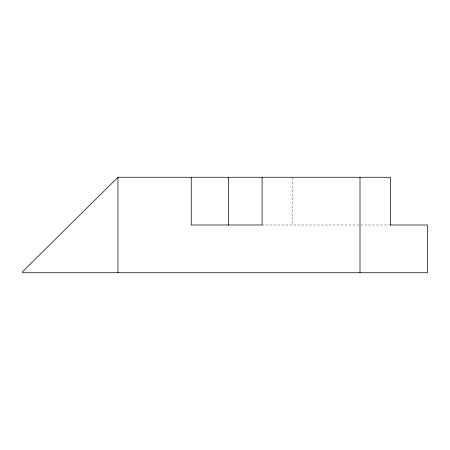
<?xml version="1.0" encoding="UTF-8"?>
<svg xmlns="http://www.w3.org/2000/svg" width="450" height="450" viewBox="0 0 450 450"><rect width="100%" height="100%" fill="white"/><g stroke="black" fill="none" stroke-linecap="round" stroke-linejoin="round"><path stroke-width="0.34" stroke-dasharray="2.25 1.69" d="M262.125 225L389.531 225M292.5 177.975L292.5 225"/><path stroke-width="0.67" d="M390.375 225L390.375 177.272L117.962 177.272L22.5 271.778L22.5 272.728L427.5 272.728L427.5 225L390.234 225M360 177.272L360 272.728M262.125 177.272L262.125 225L191.25 225L191.25 177.272M228.375 177.272L228.375 225M117.962 177.272L117.962 272.728"/></g></svg>
